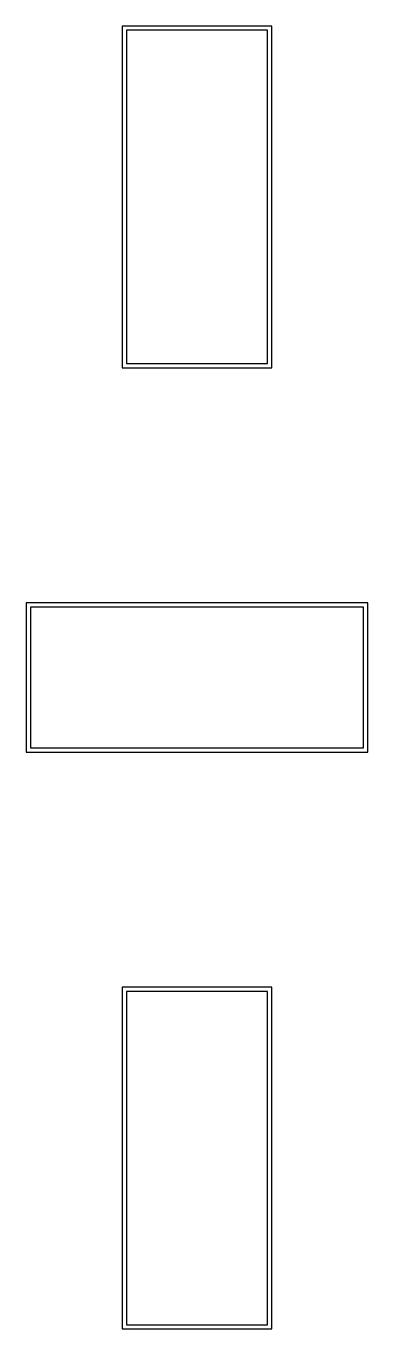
# Model space of a CAD drawing. Header units: millimetres. Extents: x -124 to 146, y -61 to 61.
# Drawn here: x -124 to -92, y -61 to 61 of the extents above; entities outside this region: 4.
import ezdxf

# ---------------------------------------------------------------- set-up
doc = ezdxf.new("R2010")
doc.units = ezdxf.units.MM
doc.layers.get('0').update_dxf_attribs({"linetype": 'CONTINUOUS'})

msp = doc.modelspace()

# ---------------------------------------------------------------- linework, layer by layer
for points in [[(-101, 61), (-115, 61), (-115, 29), (-101, 29)], [(-101.4, 60.6), (-114.6, 60.6), (-114.6, 29.4), (-101.4, 29.4)], [(82, 59), (50, 59), (50, 45), (82, 45)], [(81.6, 58.6), (50.4, 58.6), (50.4, 45.4), (81.6, 45.4)], [(-92, 7), (-124, 7), (-124, -7), (-92, -7)], [(-92.4, 6.6), (-123.6, 6.6), (-123.6, -6.6), (-92.4, -6.6)], [(-101, -29), (-115, -29), (-115, -61), (-101, -61)], [(-101.4, -29.4), (-114.6, -29.4), (-114.6, -60.6), (-101.4, -60.6)], [(146, -43), (114, -43), (114, -57), (146, -57)], [(145.6, -43.4), (114.4, -43.4), (114.4, -56.6), (145.6, -56.6)]]:
    msp.add_lwpolyline(points, close=True)

doc.saveas('drawing.dxf')
